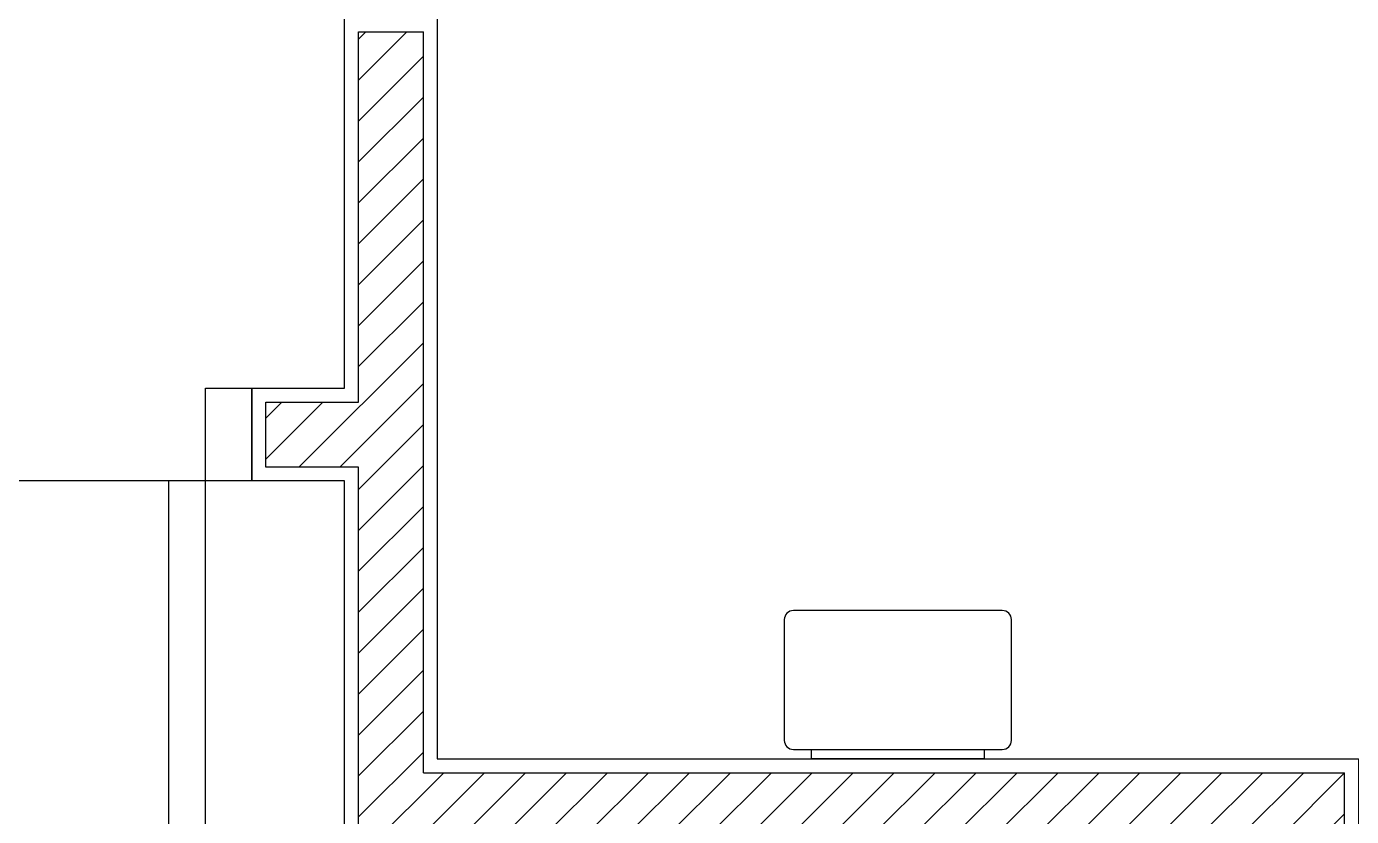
# Model space of a CAD drawing. Header units: inches. Extents: x 1721084 to 1854744, y 225101 to 488646.
# Drawn here: x 1831673 to 1833102, y 303664 to 304517 of the extents above; entities that cross this region are included whole.
import ezdxf

# ---------------------------------------------------------------- set-up
doc = ezdxf.new("R2010")
doc.units = ezdxf.units.IN
doc.header["$MEASUREMENT"] = 0
doc.linetypes.add('X-PL-T3$0$X-WC-ME_3_5$0$DASHEDX2', pattern=[1.5, 1, -0.5])
for name, color, linetype in [('X-PL-T3$0$A-XREF', 250, 'Continuous'), ('X-PL-T3$0$X-PL-T3$0$A-XREF', 250, 'Continuous'), ('X-PL-T3$0$X-WC-ME_3_5$0$A-FLOR', 12, 'Continuous'), ('X-PL-T3$0$X-WC-ME_3_5$0$A-FLOR-DOOR', 32, 'Continuous'), ('X-PL-T3$0$X-WC-ME_3_5$0$A-FLOR-PATT', 250, 'Continuous'), ('X-PL-T3$0$X-WC-ME_3_5$0$A-FLOR-WALL', 7, 'Continuous'), ('X-PL-T3$0$X-WC-ME_3_5$0$A-FLOR-WALL-FNSH', 16, 'Continuous'), ('X-PL-T3$0$X-WC-ME_3_5$0$A-FURN-EQPM-LOOSE', 49, 'Continuous')]:
    doc.layers.add(name, color=color, linetype=linetype)

# ---------------------------------------------------------------- blocks, each defined once
blk = doc.blocks.new('*U377')
blk.add_lwpolyline([(-810, 0), (-770, 0), (-770, 810.0000033719261), (-810, 810.0000033719261)], close=True)
at = {"color": 0}
for points in [[(-810, -100.0000005913898), (-860, -100.0000005913898), (-860, 0), (-810, 0)], [(0, -100.0000005913898), (50, -100.0000005913898), (50, 0), (0, 0)]]:
    blk.add_lwpolyline(points, close=True, dxfattribs=at)
at = {"color": 8, "linetype": 'X-PL-T3$0$X-WC-ME_3_5$0$DASHEDX2'}
blk.add_arc((-811.793547901827, -0.7172682957170764), 811.7938132494513, 0.0463257464177674, 87.04893910823775, dxfattribs=at)
blk = doc.blocks.new('X-PL-T3$0$X-WC-ME_3_5$0$may say tay')
blk.add_lwpolyline([(140.0000000000036, 125), (6.938775510207051, 125, 0.4142135623730951), (-3.061224489792948, 114.9999999999991), (-3.061224489794766, -114.9999999999995, 0.4142135623730951), (6.938775510205232, -125), (140.0000000000018, -125, 0.4142135623730951), (150.0000000000018, -114.9999999999995), (150.0000000000035, 114.9999999999991, 0.4142135623730951)], format="xyb", close=True)
blk.add_lwpolyline([(150.0000000000035, 95), (160.2040816326553, 95), (160.2040816326534, -94.99999999999956), (150.0000000000018, -94.99999999999956)])
blk = doc.blocks.new('X-PL-T3$0$X-WC-ME_3_5')
at = {"layer": 'X-PL-T3$0$X-WC-ME_3_5$0$A-FLOR-PATT'}
h = blk.add_hatch(dxfattribs=at)
h.set_pattern_fill('ANSI31', color=250, scale=250)
h.set_pattern_definition([(45, (0, 0), (-22.09708691207961, 22.09708691207961), [])])
h.paths.add_polyline_path([(13685.00000000015, 2485.000000000026), (13585.0000000003, 2485.000000000026), (13585.0000000003, 2415.000000000026), (13685.00000000015, 2415.000000000026)])
h.paths.add_polyline_path([(15675.00000000016, 2485.000000000011), (14625.00000000015, 2485.000000000011), (14625.00000000015, 2415.000000000026), (15415.0000000002, 2415.000000000026), (15415.0000000002, 1184.965802980234), (14815.00000000021, 1184.965802980234), (14815.00000000028, -714.9999999998987), (14885.00000000021, -714.999999999898), (14885.00000000021, 1114.965802980234), (15485.00000000021, 1114.965802980234), (15485.00000000021, 2415.000000000011), (15675.00000000016, 2415.000000000011)])
h.paths.add_polyline_path([(17779.00000000013, 2085.000000000016), (16785.00000000013, 2085.000000000025), (16785.00000000016, 2885.000000000011), (16715.00000000016, 2885.000000000011), (16715.00000000016, 2485.000000000011), (16615.00000000016, 2485.000000000011), (16615.00000000016, 2415.000000000011), (16715.00000000015, 2415.000000000011), (16715.0000000001, 615.0000000000233), (16785.00000000016, 615.0000000000127), (16785.00000000015, 2015.000000000025), (17709.00000000015, 2015.000000000016), (17709.00000000016, 615.0000000000159), (19915.00000000009, 615.0000000000252), (19915.00000000013, 685.0000000000252), (17779.00000000015, 685.0000000000159)])
h.paths.add_polyline_path([(20684.99999918886, 2085.000001873549), (20515.00000000014, 2085.000001873549), (20515.00000000014, 685.0000000000252), (20684.99999918885, 685.0000000000258)])
at = {"layer": 'X-PL-T3$0$X-WC-ME_3_5$0$A-FLOR'}
blk.add_lwpolyline([(16600.00000000016, 2399.999999408592), (15690.00000000016, 2399.999999408592)], dxfattribs=at)
at = {"layer": 'X-PL-T3$0$X-WC-ME_3_5$0$A-FLOR-WALL'}
for p, q in [((16715.00000000016, 2485.000000000011), (16715.00000000016, 2885.000000000011)), ((16785.00000000013, 2085.000000000025), (16785.00000000016, 2885.000000000011)), ((16615.00000000016, 2485.000000000011), (16715.00000000016, 2485.000000000011)), ((16785.00000000013, 2085.000000000025), (17779.00000000013, 2085.000000000025)), ((17779.00000000015, 685.0000000000252), (17779.00000000013, 2085.000000000025))]:
    blk.add_line(p, q, dxfattribs=at)
at = {"layer": 'X-PL-T3$0$X-WC-ME_3_5$0$A-FLOR-WALL', "ltscale": 200}
blk.add_line((16715.00000000016, 2885.000000000011), (16785.00000000016, 2885.000000000011), dxfattribs=at)
at = {"layer": 'X-PL-T3$0$X-WC-ME_3_5$0$A-FLOR-WALL'}
blk.add_lwpolyline([(16785.00000000015, 2015.000000000025), (16785.00000000016, 615.000000000013), (16715.0000000001, 615.0000000000233), (16715.00000000015, 2415.000000000011), (16615.00000000016, 2415.000000000011), (16615.00000000016, 2485.000000000011)], dxfattribs=at)
at = {"layer": 'X-PL-T3$0$X-WC-ME_3_5$0$A-FLOR-WALL-FNSH', "ltscale": 200}
blk.add_lwpolyline([(16800.00000000015, 2000.000000000026), (16800.00000000015, 600.0000000000109), (16700.0000000001, 600.0000000000254), (16700.00000000015, 2400.000000000011), (16600.00000000016, 2400.000000000011), (16600.00000000016, 2500.000000000011), (16700.00000000016, 2500.000000000011), (16700.00000000016, 2900.000000000011), (16800.00000000016, 2900.000000000011), (16800.00000000013, 2100.000000000026), (17794.00000000013, 2100.000000000026), (17794.00000000015, 700.0000000000254)], dxfattribs=at)
at = {"layer": 'X-PL-T3$0$X-WC-ME_3_5$0$A-FLOR-DOOR', "rotation": 180}
blk.add_blockref('*U377', (15740.00000000016, 2399.999999408621), dxfattribs=at)
at = {"layer": 'X-PL-T3$0$X-WC-ME_3_5$0$A-FURN-EQPM-LOOSE', "xscale": 0.98, "yscale": 0.98, "zscale": 0.98, "rotation": 270}
blk.add_blockref('X-PL-T3$0$X-WC-ME_3_5$0$may say tay', (17297.00000000013, 2257.000000000027), dxfattribs=at)
blk = doc.blocks.new('X-PL-T3$0$X-PL-T3')
at = {"layer": 'X-PL-T3$0$X-PL-T3$0$A-XREF'}
blk.add_blockref('X-PL-T3$0$X-WC-ME_3_5', (0, 0), dxfattribs=at)
blk = doc.blocks.new('X-PL-T3')
at = {"layer": 'X-PL-T3$0$A-XREF'}
blk.add_blockref('X-PL-T3$0$X-PL-T3', (0, 0), dxfattribs=at)

msp = doc.modelspace()

# ---------------------------------------------------------------- block references
msp.add_blockref('X-PL-T3', (1815315.774858277, 301626.4076721269))

doc.saveas('drawing.dxf')
